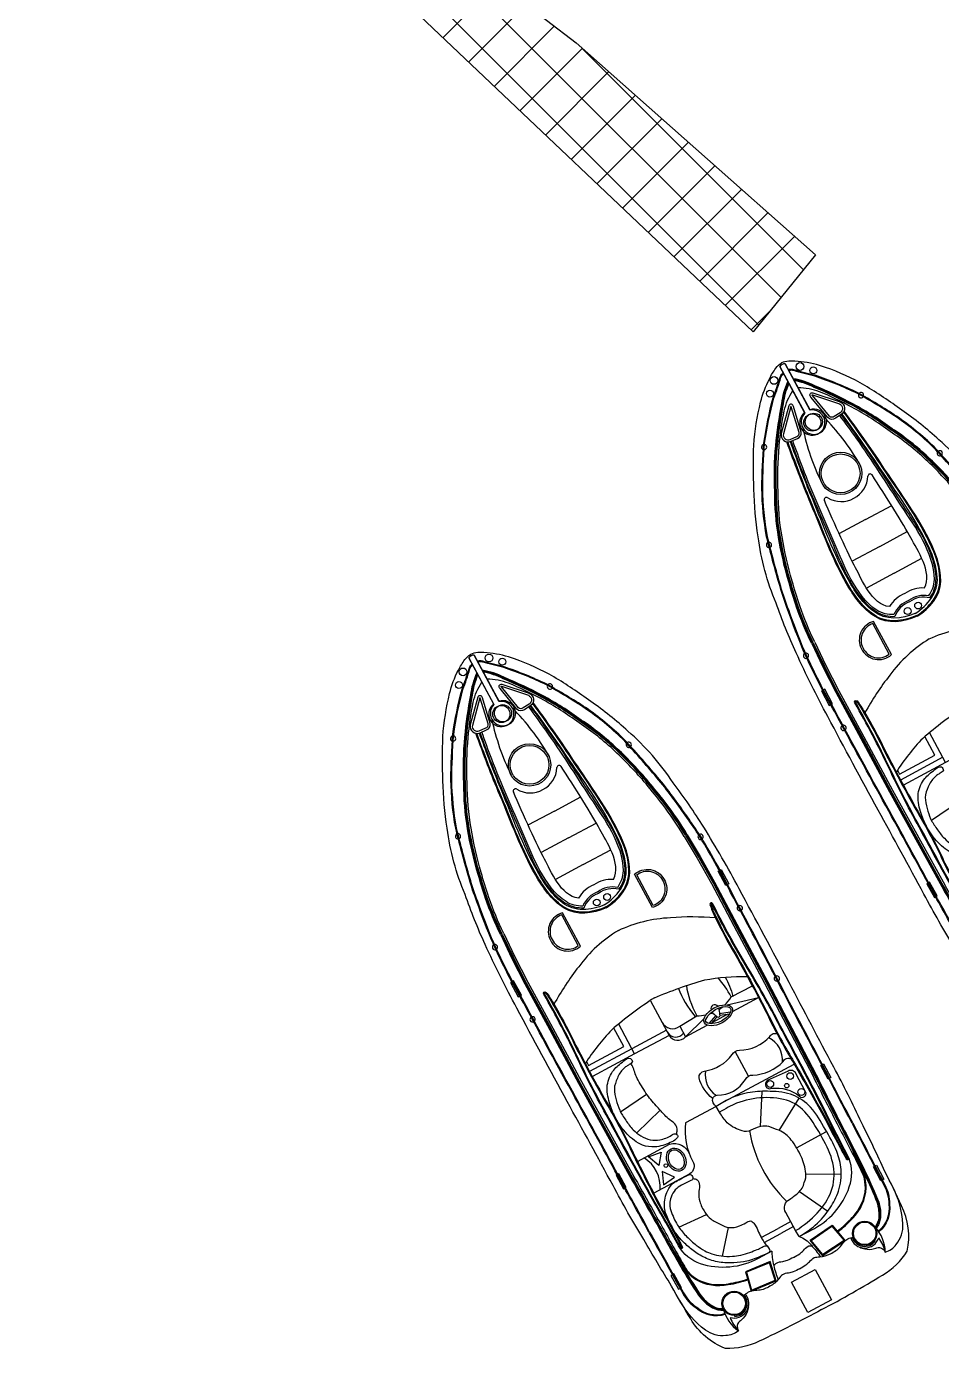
# Model space of a CAD drawing. Header units: metres. Extents: x 266585 to 279238, y 2117616 to 2127268.
# Drawn here: x 268560.8 to 268642.9, y 2117865.5 to 2117984.1 of the extents above; entities that cross this region are included whole.
import ezdxf

# ---------------------------------------------------------------- set-up
doc = ezdxf.new("R2010")
doc.units = ezdxf.units.M
doc.layers.add('PORT', color=5, linetype='Continuous')

msp = doc.modelspace()

# ---------------------------------------------------------------- linework, layer by layer
at = {"color": 30, "true_color": 0xf26722}
for p, q in [((268636.1, 2117939.9), (268638.47, 2117941.18)), ((268636.1, 2117939.9), (268633.72, 2117938.63)), ((268637.39, 2117937.5), (268639.86, 2117938.83)), ((268637.39, 2117937.5), (268634.91, 2117936.17)), ((268638.67, 2117935.1), (268641.16, 2117936.43)), ((268638.67, 2117935.1), (268636.19, 2117933.76)), ((268643.06, 2117918.58), (268639.26, 2117916.54)), ((268643.3, 2117918.12), (268639.51, 2117916.09)), ((268608.19, 2117913.76), (268610.56, 2117915.03)), ((268608.19, 2117913.76), (268605.81, 2117912.48)), ((268642.03, 2117912.93), (268644.38, 2117914.52)), ((268609.47, 2117911.35), (268611.95, 2117912.68)), ((268609.47, 2117911.35), (268607, 2117910.03)), ((268610.76, 2117908.95), (268613.25, 2117910.28)), ((268610.76, 2117908.95), (268608.28, 2117907.62)), ((268623.7, 2117896.36), (268626.51, 2117897.03)), ((268624.17, 2117895.77), (268626.51, 2117897.03)), ((268619.95, 2117893.51), (268621.62, 2117895.14)), ((268622.68, 2117895.4), (268622.05, 2117894.7)), ((268622.8, 2117895.3), (268622.24, 2117894.68)), ((268622.34, 2117894.79), (268623.72, 2117895.53)), ((268623.02, 2117895.59), (268623.98, 2117895.73)), ((268623.05, 2117895.43), (268623.9, 2117895.56)), ((268619.44, 2117894.45), (268619.95, 2117893.51)), ((268619.95, 2117893.51), (268621.9, 2117894.55)), ((268615.15, 2117892.43), (268611.35, 2117890.39)), ((268615.39, 2117891.98), (268611.6, 2117889.94)), ((268623.39, 2117887.67), (268629.71, 2117891.06)), ((268625.61, 2117889.97), (268624.42, 2117892.19)), ((268614.11, 2117886.78), (268616.47, 2117888.37)), ((268626.7, 2117885.45), (268626.83, 2117888.61)), ((268628.37, 2117885.11), (268630.15, 2117888)), ((268615.59, 2117884.88), (268617.67, 2117886.92)), ((268629.92, 2117883.54), (268632.61, 2117885.01)), ((268630.77, 2117881.21), (268633.93, 2117881.17)), ((268630.19, 2117879.63), (268632.74, 2117877.85)), ((268619.36, 2117876.41), (268621.84, 2117877.56)), ((268629.4, 2117876.92), (268628.26, 2117876.31)), ((268623.27, 2117873.83), (268623.82, 2117876.4)), ((268626.74, 2117875.5), (268628.26, 2117876.31)), ((268627.02, 2117875.06), (268628.51, 2117875.86)), ((268629.64, 2117876.47), (268628.51, 2117875.86)), ((268636.93, 2117875.24), (268636.99, 2117875.2)), ((268624.36, 2117868.5), (268624.36, 2117868.43))]:
    msp.add_line(p, q, dxfattribs=at)
for points in [[(268660.08, 2117895.17, -0.01736), (268654.47, 2117892.34, -0.12634), (268651.46, 2117891.68, -0.172899), (268648.35, 2117894.35, -0.013884), (268646.62, 2117897.29, -0.008973), (268644.12, 2117901.47, -0.01509), (268641.36, 2117906.3, 0.002245), (268637.25, 2117913.84, -0.003342), (268632.73, 2117922.23, -0.016984), (268629.89, 2117927.94, -0.024546), (268628.09, 2117932.41, -0.067942), (268626.47, 2117938.37, -0.033948), (268626.1, 2117942.62, -0.022001), (268626.09, 2117946.59, -0.042872), (268626.7, 2117950.43, -0.059514), (268627.49, 2117952.54, -0.046364), (268628.07, 2117953.49, -0.104882), (268628.56, 2117953.96, -0.104882)], [(268660.08, 2117895.17, 0.01736), (268665.55, 2117898.28, 0.12634), (268667.76, 2117900.42, 0.172899), (268667.26, 2117904.49, 0.013884), (268665.77, 2117907.55, 0.008973), (268663.67, 2117911.95, 0.01509), (268661.17, 2117916.93, -0.002245), (268657.17, 2117924.52, 0.003342), (268652.68, 2117932.93, 0.016984), (268649.5, 2117938.46, 0.024546), (268646.77, 2117942.42, 0.067942), (268642.7, 2117947.07, 0.033948), (268639.36, 2117949.73, 0.022001), (268636.06, 2117951.94, 0.042872), (268632.53, 2117953.56, 0.059514), (268630.33, 2117954.07, 0.046364), (268629.22, 2117954.11, 0.104882), (268628.56, 2117953.96, 0.104882)], [(268644.58, 2117902.1, 0.006425), (268642.04, 2117906.69, 0.002217), (268637.94, 2117914.22, -0.003368), (268633.35, 2117922.65, -0.024633), (268630.59, 2117928.04, -0.015037), (268629.15, 2117931.77, -0.025439), (268628.44, 2117933.89, -0.013843), (268627.24, 2117938.37, -0.040266), (268626.81, 2117942.7, -0.016729), (268626.99, 2117946.77, -0.029739), (268627.82, 2117950.83, 0.01525), (268628.45, 2117952.67, -0.132389), (268628.62, 2117952.98, -0.028442), (268628.72, 2117953.08, -0.028442)], [(268644.65, 2117902.14, 0.006424), (268642.1, 2117906.73, 0.002217), (268638, 2117914.26, -0.003368), (268633.42, 2117922.69, -0.024633), (268630.66, 2117928.07, -0.015038), (268629.22, 2117931.8, -0.025461), (268628.51, 2117933.91, -0.013839), (268627.32, 2117938.39, -0.040238), (268626.89, 2117942.7, -0.016715), (268627.06, 2117946.76, -0.029693), (268627.89, 2117950.81, 0.015234), (268628.52, 2117952.65, -0.134036), (268628.68, 2117952.93, -0.024879), (268628.76, 2117953.01, -0.024879)], [(268662.89, 2117911.92, -0.006425), (268660.47, 2117916.58, -0.002217), (268656.47, 2117924.16, 0.003368), (268651.98, 2117932.65, 0.024633), (268649.03, 2117937.93, 0.015037), (268646.72, 2117941.19, 0.025439), (268645.35, 2117942.95, 0.013843), (268642.27, 2117946.43, 0.040266), (268638.9, 2117949.18, 0.016729), (268635.42, 2117951.29, 0.029739), (268631.58, 2117952.85, -0.01525), (268629.69, 2117953.34, 0.132389), (268629.34, 2117953.37, 0.028442), (268629.2, 2117953.34, 0.028442)], [(268662.82, 2117911.88, -0.006424), (268660.4, 2117916.54, -0.002217), (268656.4, 2117924.12, 0.003368), (268651.92, 2117932.61, 0.024633), (268648.97, 2117937.88, 0.015038), (268646.66, 2117941.15, 0.025461), (268645.29, 2117942.9, 0.013839), (268642.22, 2117946.38, 0.040238), (268638.86, 2117949.12, 0.016715), (268635.39, 2117951.22, 0.029693), (268631.56, 2117952.77, -0.015234), (268629.67, 2117953.27, 0.134036), (268629.35, 2117953.29, 0.024879), (268629.24, 2117953.27, 0.024879)], [(268631.28, 2117928.79, -0.031596), (268629.93, 2117932.06, -0.004928), (268629.22, 2117934.31, -0.02844), (268628.31, 2117938.3, -0.042875), (268627.97, 2117942.41, -0.035347), (268628.06, 2117946.53, -0.024093), (268628.6, 2117950.31, -0.079837), (268629.15, 2117952.28)], [(268631.35, 2117928.83, -0.031592), (268630.01, 2117932.09, -0.004926), (268629.3, 2117934.33, -0.028436), (268628.39, 2117938.31, -0.042895), (268628.04, 2117942.41, -0.035363), (268628.14, 2117946.52, -0.024111), (268628.68, 2117950.3, -0.077658), (268629.2, 2117952.2, -0.077658)], [(268631.41, 2117928.86, -0.031588), (268630.08, 2117932.11, -0.004924), (268629.37, 2117934.35, -0.028433), (268628.47, 2117938.33, -0.042917), (268628.12, 2117942.41, -0.035379), (268628.21, 2117946.51, -0.02413), (268628.76, 2117950.29, -0.075408), (268629.25, 2117952.11, -0.075408)], [(268648.02, 2117937.77, 0.031596), (268646.04, 2117940.7, 0.004928), (268644.56, 2117942.53, 0.02844), (268641.74, 2117945.5, 0.042875), (268638.51, 2117948.06, 0.035347), (268635.03, 2117950.26, 0.024093), (268631.57, 2117951.9, 0.079837), (268629.63, 2117952.54)], [(268647.95, 2117937.73, 0.031592), (268645.98, 2117940.65, 0.004926), (268644.5, 2117942.48, 0.028436), (268641.69, 2117945.44, 0.042895), (268638.46, 2117948, 0.035363), (268634.99, 2117950.19, 0.024111), (268631.54, 2117951.83, 0.077658), (268629.67, 2117952.45, 0.077658)], [(268647.89, 2117937.69, 0.031588), (268645.92, 2117940.6, 0.004924), (268644.44, 2117942.43, 0.028433), (268641.63, 2117945.39, 0.042917), (268638.42, 2117947.94, 0.035379), (268634.96, 2117950.13, 0.02413), (268631.51, 2117951.76, 0.075408), (268629.72, 2117952.37, 0.075408)], [(268647.75, 2117937.61, 0.031581), (268645.8, 2117940.51, 0.00492), (268644.33, 2117942.33, 0.028426), (268641.53, 2117945.28, 0.042959), (268638.33, 2117947.81, 0.035411), (268634.88, 2117949.99, 0.028829), (268631.99, 2117951.37, 0.092336), (268630.06, 2117951.73, 0.080328)], [(268631.55, 2117928.93, -0.031581), (268630.22, 2117932.16, -0.00492), (268629.52, 2117934.39, -0.028426), (268628.62, 2117938.35, -0.042959), (268628.27, 2117942.42, -0.035411), (268628.37, 2117946.5, -0.028829), (268628.82, 2117949.67, -0.092336), (268629.59, 2117951.48, -0.080328)], [(268633.93, 2117949.33), (268633.41, 2117949, -0.382221), (268632.73, 2117949.05), (268631.22, 2117950.89, -0.786544), (268631.39, 2117951.29), (268633.84, 2117950.47, -0.616464), (268633.93, 2117949.33, -3.844907)], [(268629.44, 2117946.93), (268630.01, 2117947.18, 0.382221), (268630.34, 2117947.76), (268629.64, 2117950.05, 0.786544), (268629.22, 2117950.12), (268628.55, 2117947.63, 0.616464), (268629.44, 2117946.93, 3.844907)], [(268638.44, 2117927.79), (268636.84, 2117930.77, 0.483063), (268635.75, 2117928.31, 0.50024), (268638.44, 2117927.79, 0.418424)], [(268641.84, 2117929.2, -0.096403), (268646.51, 2117930.35, -0.040538), (268650.56, 2117930.34, -1.92312)], [(268641.84, 2117929.2, 0.096403), (268638.29, 2117925.94, 0.040538), (268636.06, 2117922.57, 1.92312)], [(268632.17, 2117869.03, -0.01736), (268626.56, 2117866.19, -0.12634), (268623.55, 2117865.54, -0.172899), (268620.43, 2117868.2, -0.013884), (268618.71, 2117871.14, -0.008973), (268616.21, 2117875.32, -0.01509), (268613.45, 2117880.16, 0.002245), (268609.34, 2117887.69, -0.003342), (268604.82, 2117896.08, -0.016984), (268601.97, 2117901.79, -0.024546), (268600.18, 2117906.26, -0.067942), (268598.56, 2117912.22, -0.033948), (268598.19, 2117916.48, -0.022001), (268598.18, 2117920.44, -0.042872), (268598.79, 2117924.29, -0.059514), (268599.57, 2117926.4, -0.046364), (268600.15, 2117927.35, -0.104882), (268600.65, 2117927.81, -0.104882)], [(268632.17, 2117869.03, 0.01736), (268637.64, 2117872.13, 0.12634), (268639.85, 2117874.28, 0.172899), (268639.35, 2117878.34, 0.013884), (268637.86, 2117881.41, 0.008973), (268635.76, 2117885.8, 0.01509), (268633.26, 2117890.78, -0.002245), (268629.26, 2117898.37, 0.003342), (268624.77, 2117906.78, 0.016984), (268621.59, 2117912.31, 0.024546), (268618.86, 2117916.28, 0.067942), (268614.79, 2117920.92, 0.033948), (268611.45, 2117923.59, 0.022001), (268608.15, 2117925.79, 0.042872), (268604.62, 2117927.41, 0.059514), (268602.42, 2117927.92, 0.046364), (268601.31, 2117927.97, 0.104882), (268600.65, 2117927.81, 0.104882)], [(268631.28, 2117928.79), (268632.25, 2117926.75), (268633.44, 2117924.41), (268635.49, 2117920.66), (268638.26, 2117915.49), (268642.8, 2117907.25, -0.002601), (268645.31, 2117902.8, 0.004411), (268647.44, 2117899.01, 0.013009), (268649.03, 2117896.48, 0.113396), (268650.29, 2117895.34, 0.146005), (268651.29, 2117895.12, 1.595219)], [(268631.35, 2117928.83), (268632.32, 2117926.78), (268633.51, 2117924.44), (268635.55, 2117920.69), (268638.33, 2117915.52), (268642.87, 2117907.28, -0.002601), (268645.38, 2117902.84, 0.004411), (268647.51, 2117899.05, 0.013003), (268649.1, 2117896.52, 0.113337), (268650.32, 2117895.41, 0.144821), (268651.27, 2117895.19, 0.138987)], [(268631.42, 2117928.86), (268632.39, 2117926.81), (268633.58, 2117924.48), (268635.62, 2117920.73), (268638.39, 2117915.56), (268642.93, 2117907.32, -0.002601), (268645.45, 2117902.87, 0.00441), (268647.58, 2117899.09, 0.012997), (268649.16, 2117896.57, 0.113276), (268650.36, 2117895.48, 0.142458), (268651.25, 2117895.27, 0.142458)], [(268631.55, 2117928.92), (268632.53, 2117926.88), (268633.71, 2117924.55), (268635.76, 2117920.8), (268638.53, 2117915.63), (268643.07, 2117907.4, -0.002601), (268645.58, 2117902.95, 0.00441), (268647.71, 2117899.17, 0.002867), (268648.05, 2117898.61, 0.002867)], [(268616.67, 2117875.95, 0.006425), (268614.13, 2117880.55, 0.002217), (268610.03, 2117888.07, -0.003368), (268605.44, 2117896.51, -0.024633), (268602.68, 2117901.89, -0.015037), (268601.23, 2117905.62, -0.025439), (268600.53, 2117907.74, -0.013843), (268599.33, 2117912.23, -0.040266), (268598.9, 2117916.56, -0.016729), (268599.07, 2117920.62, -0.029739), (268599.9, 2117924.68, 0.01525), (268600.54, 2117926.53, -0.132389), (268600.71, 2117926.84, -0.028442), (268600.81, 2117926.94, -0.028442)], [(268616.74, 2117875.99, 0.006424), (268614.19, 2117880.59, 0.002217), (268610.09, 2117888.11, -0.003368), (268605.51, 2117896.54, -0.024633), (268602.75, 2117901.92, -0.015038), (268601.31, 2117905.65, -0.025461), (268600.6, 2117907.76, -0.013839), (268599.41, 2117912.24, -0.040238), (268598.98, 2117916.56, -0.016715), (268599.15, 2117920.61, -0.029693), (268599.98, 2117924.66, 0.015234), (268600.61, 2117926.51, -0.134036), (268600.77, 2117926.78, -0.024879), (268600.85, 2117926.87, -0.024879)], [(268634.98, 2117885.77, -0.006425), (268632.56, 2117890.43, -0.002217), (268628.56, 2117898.01, 0.003368), (268624.07, 2117906.5, 0.024633), (268621.12, 2117911.78, 0.015037), (268618.81, 2117915.05, 0.025439), (268617.44, 2117916.8, 0.013843), (268614.36, 2117920.28, 0.040266), (268610.99, 2117923.04, 0.016729), (268607.51, 2117925.14, 0.029739), (268603.67, 2117926.7, -0.01525), (268601.78, 2117927.19, 0.132389), (268601.43, 2117927.22, 0.028442), (268601.29, 2117927.19, 0.028442)], [(268634.91, 2117885.74, -0.006424), (268632.49, 2117890.4, -0.002217), (268628.49, 2117897.97, 0.003368), (268624, 2117906.46, 0.024633), (268621.06, 2117911.74, 0.015038), (268618.75, 2117915, 0.025461), (268617.38, 2117916.75, 0.013839), (268614.3, 2117920.23, 0.040238), (268610.95, 2117922.97, 0.016715), (268607.48, 2117925.08, 0.029693), (268603.65, 2117926.63, -0.015234), (268601.76, 2117927.12, 0.134036), (268601.44, 2117927.14, 0.024879), (268601.32, 2117927.12, 0.024879)], [(268603.37, 2117902.65, -0.031596), (268602.02, 2117905.92, -0.004928), (268601.31, 2117908.16, -0.02844), (268600.4, 2117912.16, -0.042875), (268600.06, 2117916.26, -0.035347), (268600.15, 2117920.38, -0.024093), (268600.69, 2117924.16, -0.079837), (268601.24, 2117926.14)], [(268603.43, 2117902.68, -0.031592), (268602.1, 2117905.94, -0.004926), (268601.39, 2117908.18, -0.028436), (268600.48, 2117912.17, -0.042895), (268600.13, 2117916.27, -0.035363), (268600.23, 2117920.37, -0.024111), (268600.77, 2117924.15, -0.077658), (268601.29, 2117926.05, -0.077658)], [(268603.5, 2117902.71, -0.031588), (268602.17, 2117905.96, -0.004924), (268601.46, 2117908.2, -0.028433), (268600.55, 2117912.18, -0.042917), (268600.21, 2117916.27, -0.035379), (268600.3, 2117920.36, -0.02413), (268600.85, 2117924.14, -0.075408), (268601.33, 2117925.97, -0.075408)], [(268620.11, 2117911.62, 0.031596), (268618.13, 2117914.55, 0.004928), (268616.65, 2117916.38, 0.02844), (268613.83, 2117919.35, 0.042875), (268610.6, 2117921.92, 0.035347), (268607.12, 2117924.12, 0.024093), (268603.66, 2117925.76, 0.079837), (268601.72, 2117926.39)], [(268620.04, 2117911.58, 0.031592), (268618.07, 2117914.5, 0.004926), (268616.59, 2117916.33, 0.028436), (268613.77, 2117919.3, 0.042895), (268610.55, 2117921.85, 0.035363), (268607.08, 2117924.05, 0.024111), (268603.63, 2117925.69, 0.077658), (268601.76, 2117926.31, 0.077658)], [(268619.98, 2117911.55, 0.031588), (268618.01, 2117914.46, 0.004924), (268616.53, 2117916.29, 0.028433), (268613.72, 2117919.24, 0.042917), (268610.51, 2117921.79, 0.035379), (268607.04, 2117923.98, 0.02413), (268603.6, 2117925.62, 0.075408), (268601.81, 2117926.22, 0.075408)], [(268619.84, 2117911.47, 0.031581), (268617.89, 2117914.36, 0.00492), (268616.42, 2117916.19, 0.028426), (268613.62, 2117919.13, 0.042959), (268610.42, 2117921.66, 0.035411), (268606.97, 2117923.85, 0.028829), (268604.08, 2117925.22, 0.092336), (268602.15, 2117925.58, 0.080328)], [(268603.64, 2117902.78, -0.031581), (268602.31, 2117906.01, -0.00492), (268601.61, 2117908.25, -0.028426), (268600.71, 2117912.21, -0.042959), (268600.36, 2117916.27, -0.035411), (268600.45, 2117920.35, -0.028829), (268600.91, 2117923.52, -0.092336), (268601.68, 2117925.33, -0.080328)], [(268606.02, 2117923.19), (268605.5, 2117922.85, -0.382221), (268604.82, 2117922.9), (268603.31, 2117924.75, -0.786544), (268603.48, 2117925.14), (268605.93, 2117924.32, -0.616464), (268606.02, 2117923.19, -3.844907)], [(268601.53, 2117920.78), (268602.1, 2117921.03, 0.382221), (268602.43, 2117921.62), (268601.73, 2117923.9, 0.786544), (268601.31, 2117923.98), (268600.64, 2117921.48, 0.616464), (268601.53, 2117920.78, 3.844907)], [(268655.6, 2117900.41), (268654.38, 2117899.75, -0.202722), (268649.2, 2117899.29, -0.178768), (268647.25, 2117900.88, 0.010028), (268644.9, 2117905.04, -0.005356), (268641.12, 2117911.95, -0.016605), (268638.2, 2117917.62, 0.018921), (268635.15, 2117923.48, -0.925873), (268635.35, 2117923.63, -0.041202), (268636.01, 2117922.65, -0.024461), (268637.81, 2117919.31, 0.012888), (268641.29, 2117912.9, -0.019359), (268643.24, 2117909.09, 0.002375), (268645.49, 2117904.69, -0.006386), (268647, 2117901.93, -0.013656), (268647.58, 2117900.81, -0.862706), (268647.38, 2117900.67, 0.648089)], [(268647.44, 2117900.72, -0.016488), (268647.32, 2117900.92, 0.010023), (268644.97, 2117905.08, -0.005356), (268641.19, 2117911.99, -0.016607), (268638.27, 2117917.65, 0.018921), (268635.21, 2117923.52, 0.01143), (268635.21, 2117923.52, -0.913283), (268635.3, 2117923.59, -0.041174), (268635.94, 2117922.61, -0.024478), (268637.74, 2117919.28, 0.012889), (268641.23, 2117912.86, -0.019362), (268643.17, 2117909.06, 0.002377), (268645.42, 2117904.65, -0.006391), (268646.93, 2117901.89, -0.013664), (268647.51, 2117900.78, 0.000701), (268647.51, 2117900.78, -0.819976), (268647.44, 2117900.72, -0.819976)], [(268645.08, 2117923.15, 0.033687), (268641.25, 2117920.28, 0.051879), (268638.88, 2117917.26, 1.92312)], [(268619.84, 2117911.47), (268621.01, 2117909.52), (268622.29, 2117907.25), (268624.28, 2117903.47), (268627.06, 2117898.3), (268631.4, 2117889.96, 0.002601), (268633.72, 2117885.41, -0.00441), (268635.69, 2117881.54, -0.002867), (268635.97, 2117880.95, -0.002867)], [(268619.98, 2117911.54), (268621.14, 2117909.6), (268622.43, 2117907.32), (268624.42, 2117903.54), (268627.19, 2117898.37), (268631.54, 2117890.03, 0.002601), (268633.86, 2117885.48, -0.00441), (268635.83, 2117881.61, -0.012997), (268637.05, 2117878.89, -0.113276), (268637.3, 2117877.29, -0.142458), (268636.98, 2117876.43, -0.142458)], [(268620.04, 2117911.58), (268621.21, 2117909.64), (268622.49, 2117907.36), (268624.49, 2117903.58), (268627.26, 2117898.41), (268631.61, 2117890.07, 0.002601), (268633.92, 2117885.51, -0.004411), (268635.89, 2117881.64, -0.013003), (268637.13, 2117878.92, -0.113337), (268637.37, 2117877.28, -0.144821), (268637.03, 2117876.38, -0.138987)], [(268620.11, 2117911.62), (268621.27, 2117909.68), (268622.56, 2117907.39), (268624.55, 2117903.62), (268627.33, 2117898.45), (268631.68, 2117890.1, 0.002601), (268633.99, 2117885.55, -0.004411), (268635.96, 2117881.68, -0.013009), (268637.2, 2117878.95, -0.113396), (268637.45, 2117877.28, -0.146005), (268637.08, 2117876.31, -1.595219)], [(268616.98, 2117905.1), (268615.38, 2117908.08, -0.483063), (268618.04, 2117907.63, -0.50024), (268616.98, 2117905.1, -0.418424)], [(268630.17, 2117875.59), (268631.52, 2117876.31, 0.202722), (268634.76, 2117880.36, 0.178768), (268634.51, 2117882.87, -0.010028), (268632.35, 2117887.13, 0.005356), (268628.68, 2117894.1, 0.016605), (268625.58, 2117899.67, -0.018921), (268622.39, 2117905.46, 0.925873), (268622.15, 2117905.37, 0.041202), (268622.6, 2117904.28, 0.024461), (268624.39, 2117900.94, -0.012888), (268627.8, 2117894.48, 0.019359), (268629.89, 2117890.76, -0.002375), (268632.32, 2117886.45, 0.006386), (268633.78, 2117883.66, 0.013656), (268634.39, 2117882.56, 0.862706), (268634.62, 2117882.65, -0.648089)], [(268634.54, 2117882.62, 0.016488), (268634.45, 2117882.84, -0.010023), (268632.28, 2117887.09, 0.005356), (268628.62, 2117894.07, 0.016607), (268625.52, 2117899.63, -0.018921), (268622.32, 2117905.42, -0.01143), (268622.32, 2117905.43, 0.913283), (268622.22, 2117905.39, 0.041174), (268622.67, 2117904.32, 0.024478), (268624.46, 2117900.98, -0.012889), (268627.87, 2117894.52, 0.019362), (268629.96, 2117890.8, -0.002377), (268632.39, 2117886.48, 0.006391), (268633.85, 2117883.7, 0.013664), (268634.46, 2117882.6, -0.000701), (268634.46, 2117882.6, 0.819976), (268634.54, 2117882.62, 0.819976)], [(268610.53, 2117901.64), (268608.93, 2117904.62, 0.483063), (268607.84, 2117902.16, 0.50024), (268610.53, 2117901.64, 0.418424)], [(268613.93, 2117903.05, -0.096403), (268618.6, 2117904.21, -0.040538), (268622.64, 2117904.2, -1.92312)], [(268613.93, 2117903.05, 0.096403), (268610.37, 2117899.79, 0.040538), (268608.15, 2117896.42, 1.92312)], [(268603.37, 2117902.65), (268604.34, 2117900.6), (268605.53, 2117898.26), (268607.57, 2117894.51), (268610.35, 2117889.34), (268614.89, 2117881.1, -0.002601), (268617.4, 2117876.65, 0.004411), (268619.53, 2117872.87, 0.013009), (268621.12, 2117870.33, 0.113396), (268622.37, 2117869.2, 0.146005), (268623.38, 2117868.97, 1.595219)], [(268603.43, 2117902.68), (268604.41, 2117900.63), (268605.6, 2117898.3), (268607.64, 2117894.55), (268610.41, 2117889.38), (268614.95, 2117881.14, -0.002601), (268617.47, 2117876.69, 0.004411), (268619.6, 2117872.91, 0.013003), (268621.18, 2117870.38, 0.113337), (268622.41, 2117869.26, 0.144821), (268623.36, 2117869.05, 0.138987)], [(268603.5, 2117902.71), (268604.48, 2117900.67), (268605.67, 2117898.33), (268607.71, 2117894.58), (268610.48, 2117889.41), (268615.02, 2117881.18, -0.002601), (268617.53, 2117876.73, 0.00441), (268619.67, 2117872.94, 0.012997), (268621.25, 2117870.42, 0.113276), (268622.45, 2117869.33, 0.142458), (268623.34, 2117869.12, 0.142458)], [(268603.64, 2117902.78), (268604.62, 2117900.73), (268605.8, 2117898.41), (268607.84, 2117894.66), (268610.62, 2117889.49), (268615.16, 2117881.25, -0.002601), (268617.67, 2117876.8, 0.00441), (268619.8, 2117873.02, 0.002867), (268620.14, 2117872.46, 0.002867)], [(268617.17, 2117897, -0.033687), (268621.68, 2117898.6, -0.051879), (268625.51, 2117898.91, -1.92312)], [(268627.69, 2117874.26), (268626.47, 2117873.6, -0.202722), (268621.29, 2117873.14, -0.178768), (268619.34, 2117874.74, 0.010028), (268616.99, 2117878.9, -0.005356), (268613.21, 2117885.81, -0.016605), (268610.29, 2117891.47, 0.018921), (268607.24, 2117897.33, -0.925873), (268607.44, 2117897.49, -0.041202), (268608.1, 2117896.51, -0.024461), (268609.89, 2117893.17, 0.012888), (268613.38, 2117886.75, -0.019359), (268615.33, 2117882.95, 0.002375), (268617.58, 2117878.54, -0.006386), (268619.09, 2117875.78, -0.013656), (268619.67, 2117874.66, -0.862706), (268619.47, 2117874.53, 0.648089)], [(268619.53, 2117874.58, -0.016488), (268619.41, 2117874.77, 0.010023), (268617.06, 2117878.93, -0.005356), (268613.28, 2117885.84, -0.016607), (268610.36, 2117891.5, 0.018921), (268607.3, 2117897.37, 0.01143), (268607.3, 2117897.37, -0.913283), (268607.38, 2117897.44, -0.041174), (268608.03, 2117896.47, -0.024478), (268609.83, 2117893.13, 0.012889), (268613.32, 2117886.71, -0.019362), (268615.26, 2117882.91, 0.002377), (268617.51, 2117878.51, -0.006391), (268619.02, 2117875.75, -0.013664), (268619.6, 2117874.63, 0.000701), (268619.6, 2117874.63, -0.819976), (268619.53, 2117874.58, -0.819976)], [(268617.17, 2117897, 0.033687), (268613.34, 2117894.13, 0.051879), (268610.97, 2117891.11, 1.92312)], [(268616.82, 2117896.74), (268617.86, 2117894.79, 0.462925), (268619.44, 2117894.45), (268620.97, 2117895.39)], [(268617.86, 2117894.79), (268618.32, 2117893.94, 0.545737), (268619.78, 2117893.82, 0.282905)], [(268618.32, 2117893.94), (268618.48, 2117893.63, 0.516839), (268619.95, 2117893.51, 0.282905)], [(268622.4, 2117887.97, -0.164009), (268621.17, 2117889.82, -0.407559), (268621.66, 2117890.43, 0.20466), (268624.14, 2117891.91, -0.28657), (268624.81, 2117892.29, 0.198759), (268627.53, 2117893.52, -0.45148), (268628.24, 2117893.74, -1.463971)], [(268622.7, 2117887.26, -0.291269), (268622.4, 2117887.98, -0.299867), (268622.81, 2117888.27, 0.273478), (268625.33, 2117889.68, -0.28657), (268626, 2117890.07, 0.198759), (268628.72, 2117891.3, -0.45148), (268629.43, 2117891.52, -1.463971)], [(268622.7, 2117887.26), (268619.96, 2117885.79, 0.158322), (268620.61, 2117882.33, -0.417676), (268620.34, 2117881.2), (268617.11, 2117879.46)], [(268630.17, 2117875.59), (268629.84, 2117876.11), (268628.96, 2117877.73, -0.448043), (268629.3, 2117878.92, 0.025561), (268630.06, 2117879.5, 0.15676), (268630.62, 2117880.44, 0.144288), (268630.76, 2117881.25, 0.079427), (268630.34, 2117882.75, 0.054179), (268629.45, 2117884.24, 0.127294), (268628.34, 2117885.12, -0.025195), (268627.44, 2117885.45, 0.112656), (268626.7, 2117885.45, 0.061652), (268625.82, 2117885.13, -0.222278), (268625.05, 2117885.07, -0.049109), (268624.37, 2117885.34, -0.09997), (268623.71, 2117885.79, -0.045992), (268623.02, 2117886.73), (268622.7, 2117887.26)], [(268634.91, 2117885.74, 0.002941), (268636.67, 2117882.35, -0.002014), (268637.77, 2117880.18, -0.130992), (268638.2, 2117878.48, -0.261832), (268637.26, 2117876.06, -0.261832)], [(268634.98, 2117885.77, 0.002942), (268636.73, 2117882.38, -0.002013), (268637.84, 2117880.22, -0.130442), (268638.27, 2117878.49, -0.261246), (268637.31, 2117876, -0.209197)], [(268615.65, 2117882.32), (268618.53, 2117883.87, -0.406088), (268620.31, 2117882.98)], [(268633.57, 2117876.06, 0.043334), (268634.91, 2117877.29, 0.18333), (268636.11, 2117879.94, 0.123985), (268635.54, 2117882.02, -0.015377), (268634.92, 2117883.41)], [(268633.62, 2117876, 0.043195), (268634.96, 2117877.23, 0.183415), (268636.18, 2117879.94, 0.094511), (268635.84, 2117881.59)], [(268637.89, 2117874.19, 0.164393), (268638.87, 2117874.88, 0.188684), (268639.47, 2117876.69, 0.10758), (268638.54, 2117880.07)], [(268616.67, 2117875.95, -0.002942), (268618.52, 2117872.62, 0.002013), (268619.71, 2117870.5, 0.130442), (268620.91, 2117869.18, 0.261246), (268623.52, 2117868.61, 0.209197)], [(268616.73, 2117875.99, -0.002941), (268618.59, 2117872.65, 0.002014), (268619.78, 2117870.54, 0.130992), (268620.96, 2117869.24, 0.261832), (268623.49, 2117868.68, 0.261832)], [(268625.53, 2117871.75, -0.043334), (268623.78, 2117871.32, -0.18333), (268620.9, 2117871.79, -0.123985), (268619.48, 2117873.41, 0.015377), (268618.67, 2117874.69)], [(268625.55, 2117871.68, -0.043195), (268623.79, 2117871.24, -0.183415), (268620.86, 2117871.72, -0.094511), (268619.68, 2117872.92)], [(268624.71, 2117867.12, -0.164393), (268623.58, 2117866.69, -0.188684), (268621.75, 2117867.19, -0.10758), (268619.45, 2117869.83)]]:
    msp.add_lwpolyline(points, format="xyb", dxfattribs=at)
for points in [[(268628.9, 2117953.89), (268631.14, 2117949.72)], [(268631.12, 2117949.75), (268628.9, 2117953.89)], [(268630.65, 2117949.5), (268628.43, 2117953.63)], [(268628.43, 2117953.63), (268630.66, 2117949.47)], [(268602.74, 2117923.35), (268600.52, 2117927.49)], [(268600.52, 2117927.49), (268602.75, 2117923.32)], [(268600.99, 2117927.74), (268603.23, 2117923.57)], [(268603.21, 2117923.61), (268600.99, 2117927.74)], [(268632.28, 2117924.59), (268632.16, 2117924.53), (268632.85, 2117923.24), (268632.98, 2117923.3)], [(268633.05, 2117923.34), (268633.14, 2117923.39), (268632.45, 2117924.68), (268632.35, 2117924.62)], [(268646.39, 2117919.78), (268643.3, 2117918.12), (268641.87, 2117920.79)], [(268638.98, 2117917.43), (268639.17, 2117917.08), (268642.33, 2117918.77), (268641.44, 2117920.44)], [(268623.67, 2117907.13), (268623.58, 2117907.08), (268622.89, 2117908.37), (268622.99, 2117908.43)], [(268623.05, 2117908.46), (268623.17, 2117908.52), (268623.86, 2117907.24), (268623.74, 2117907.17)], [(268641.72, 2117907.29), (268641.63, 2117907.24), (268642.29, 2117906.01), (268642.39, 2117906.06)], [(268642.46, 2117906.1), (268642.53, 2117906.14), (268641.87, 2117907.37), (268641.78, 2117907.32)], [(268604.37, 2117898.44), (268604.25, 2117898.38), (268604.94, 2117897.09), (268605.07, 2117897.16)], [(268605.14, 2117897.19), (268605.23, 2117897.24), (268604.53, 2117898.53), (268604.44, 2117898.48)], [(268624.06, 2117897.08), (268625.96, 2117898.07)], [(268618.48, 2117893.63), (268615.39, 2117891.98), (268613.96, 2117894.65)], [(268611.07, 2117891.28), (268611.26, 2117890.93), (268614.42, 2117892.62), (268613.53, 2117894.29)], [(268618.24, 2117894.09), (268615.15, 2117892.43)], [(268632.24, 2117891.03), (268632.33, 2117891.07), (268632.99, 2117889.84), (268632.89, 2117889.79)], [(268632.82, 2117889.75), (268632.75, 2117889.71), (268632.09, 2117890.94), (268632.17, 2117890.99)], [(268637.55, 2117880.62), (268637.5, 2117880.59), (268636.83, 2117881.84), (268636.91, 2117881.88)], [(268636.97, 2117881.92), (268637.09, 2117881.98), (268637.76, 2117880.73), (268637.61, 2117880.65)], [(268613.81, 2117881.14), (268613.72, 2117881.09), (268614.38, 2117879.86), (268614.48, 2117879.92)], [(268614.55, 2117879.95), (268614.62, 2117879.99), (268613.96, 2117881.22), (268613.87, 2117881.18)], [(268618.78, 2117872.16), (268618.65, 2117872.09), (268619.32, 2117870.85), (268619.47, 2117870.93)], [(268619.54, 2117870.96), (268619.59, 2117870.99), (268618.92, 2117872.23), (268618.84, 2117872.2)]]:
    msp.add_lwpolyline(points, dxfattribs=at)
for points in [[(268633.83, 2117949.49), (268633.3, 2117949.16, -0.383069), (268632.88, 2117949.17), (268631.35, 2117951.04, -0.853636), (268631.35, 2117951.1), (268633.77, 2117950.29, -0.613527)], [(268629.36, 2117947.1), (268629.94, 2117947.36, 0.383069), (268630.16, 2117947.72), (268629.45, 2117950.02, 0.853636), (268629.4, 2117950.05), (268628.74, 2117947.59, 0.613527)], [(268638.24, 2117927.83), (268636.77, 2117930.58, 0.460147), (268635.89, 2117928.38, 0.47706)], [(268605.92, 2117923.35), (268605.38, 2117923.01, -0.383069), (268604.97, 2117923.03), (268603.44, 2117924.9, -0.853636), (268603.44, 2117924.95), (268605.86, 2117924.14, -0.613527)], [(268601.45, 2117920.95), (268602.03, 2117921.21, 0.383069), (268602.25, 2117921.57), (268601.54, 2117923.88, 0.853636), (268601.49, 2117923.91), (268600.83, 2117921.44, 0.613527)], [(268617.06, 2117905.29), (268615.58, 2117908.04, -0.460147), (268617.9, 2117907.55, -0.47706)], [(268610.33, 2117901.68), (268608.85, 2117904.44, 0.460147), (268607.98, 2117902.23, 0.47706)], [(268627.3, 2117889.57, 0.917705), (268627.68, 2117888.88, -0.209704), (268630.19, 2117888.17, 0.850912), (268630.74, 2117888.57), (268629.87, 2117890.2, 0.435659), (268629.16, 2117890.43)]]:
    msp.add_lwpolyline(points, format="xyb", close=True, dxfattribs=at)
for points in [[(268617.57, 2117881.95), (268616.63, 2117882.72), (268617.76, 2117883.16)], [(268617.85, 2117881.43), (268617.97, 2117880.22), (268618.96, 2117880.92)], [(268632.27, 2117873.85), (268631.14, 2117875.25), (268633.11, 2117876.6), (268634.3, 2117875.21)], [(268632.28, 2117873.96), (268631.25, 2117875.24), (268633.1, 2117876.5), (268634.19, 2117875.23)], [(268628.1, 2117871.62), (268627.55, 2117873.33), (268625.34, 2117872.43), (268625.84, 2117870.68)], [(268628, 2117871.66), (268627.5, 2117873.23), (268625.43, 2117872.39), (268625.89, 2117870.78)], [(268630.94, 2117868.76), (268629.47, 2117871.5), (268631.6, 2117872.64), (268633.07, 2117869.91)]]:
    msp.add_lwpolyline(points, close=True, dxfattribs=at)
for centre, radius in [((268630.23, 2117953.64), 0.349), ((268627.9, 2117952.39), 0.349), ((268631.42, 2117953.29), 0.313), ((268627.53, 2117951.21), 0.313), ((268631.34, 2117948.61), 0.771), ((268631.48, 2117948.68), 0.771), ((268633.88, 2117944.05), 1.9), ((268633.88, 2117944.05), 1.9), ((268633.88, 2117944.05), 1.74), ((268633.88, 2117944.05), 1.74), ((268639.9, 2117931.7), 0.305), ((268640.83, 2117932.19), 0.305), ((268602.32, 2117927.49), 0.349), ((268599.99, 2117926.24), 0.349), ((268603.51, 2117927.15), 0.313), ((268599.62, 2117925.06), 0.313), ((268603.43, 2117922.46), 0.771), ((268603.57, 2117922.53), 0.771), ((268605.96, 2117917.9), 1.9), ((268605.96, 2117917.9), 1.9), ((268605.96, 2117917.9), 1.74), ((268605.96, 2117917.9), 1.74), ((268611.99, 2117905.55), 0.305), ((268612.92, 2117906.05), 0.305), ((268629.35, 2117889.98), 0.304), ((268627.56, 2117889.27), 0.304), ((268629.04, 2117889.12), 0.197), ((268630.35, 2117888.55), 0.304), ((268618.2, 2117881.95), 0.163), ((268636.04, 2117875.87), 1.09), ((268636.04, 2117875.87), 1.01), ((268624.32, 2117869.59), 1.09), ((268624.32, 2117869.59), 1.01)]:
    msp.add_circle(centre, radius, dxfattribs=at)
for centre, radius, start, end in [((268628.84, 2117953.43), 0.456, 82.1075, 154.2928), ((268628.84, 2117953.43), 0.456, 82.1075, 154.2928), ((268635.71, 2117951.07), 0.237, 156.6075, 324.1899), ((268635.71, 2117951.07), 0.237, 342.8277, 137.9697), ((268631.34, 2117948.61), 1.13, 128.0841, 100.5337), ((268631.48, 2117948.68), 1.13, 135.8666, 108.3162), ((268618.07, 2117934.93), 20.14, 29.8019, 44.8728), ((268650.22, 2117952.17), 20.14, 191.5275, 206.5983), ((268627.01, 2117946.41), 0.237, 98.4306, 253.5726), ((268627.01, 2117946.41), 0.237, 272.2104, 79.7928), ((268642.78, 2117945.85), 0.237, 145.2193, 299.8536), ((268642.78, 2117945.85), 0.237, 318.4886, 126.5843), ((268634.05, 2117943.87), 2.28, 296.4598, 358.2609), ((268636.53, 2117943.8), 0.202, 32.5378, 179.0055), ((268632.61, 2117941.7), 0.202, 57.3947, 203.8625), ((268633.93, 2117943.8), 2.28, 238.1394, 299.9405), ((268627.45, 2117937.63), 0.237, 109.816, 277.9117), ((268627.45, 2117937.63), 0.237, 296.5467, 91.1809), ((268641.26, 2117930.88), 2.89, 87.3243, 123.9266), ((268640.75, 2117930.61), 2.89, 112.4737, 149.076), ((268640.78, 2117930.49), 2.3, 109.4886, 157.2383), ((268641.35, 2117930.8), 2.3, 79.1619, 126.9117), ((268641.35, 2117930.8), 2.15, 75.7046, 126.9117), ((268640.78, 2117930.49), 2.15, 109.4886, 160.6957), ((268630.77, 2117927.69), 0.237, 119.5197, 289.9263), ((268630.77, 2117927.69), 0.237, 308.5852, 100.8608), ((268600.93, 2117927.29), 0.456, 82.1075, 154.2928), ((268600.93, 2117927.29), 0.456, 82.1075, 154.2928), ((268607.79, 2117924.93), 0.237, 156.6075, 324.1899), ((268607.79, 2117924.93), 0.237, 342.8277, 137.9697), ((268603.43, 2117922.46), 1.13, 128.0841, 100.5337), ((268603.57, 2117922.53), 1.13, 135.8666, 108.3162), ((268622.31, 2117926.02), 20.14, 191.5275, 206.5983), ((268590.16, 2117908.78), 20.14, 29.8019, 44.8728), ((268634.14, 2117921.22), 0.237, 123.2302, 293.3294), ((268634.14, 2117921.22), 0.237, 311.9895, 104.5701), ((268599.1, 2117920.26), 0.237, 98.4306, 253.5726), ((268599.1, 2117920.26), 0.237, 272.2104, 79.7928), ((268614.87, 2117919.7), 0.237, 145.2193, 299.8536), ((268614.87, 2117919.7), 0.237, 318.4886, 126.5843), ((268606.14, 2117917.72), 2.28, 296.4598, 358.2609), ((268608.62, 2117917.65), 0.202, 32.5378, 179.0055), ((268604.7, 2117915.55), 0.202, 57.3947, 203.8625), ((268606.02, 2117917.66), 2.28, 238.1394, 299.9405), ((268599.54, 2117911.48), 0.237, 109.816, 277.9117), ((268599.54, 2117911.48), 0.237, 296.5467, 91.1809), ((268621.31, 2117911.44), 0.237, 135.5395, 287.8151), ((268621.31, 2117911.44), 0.237, 306.474, 116.8806), ((268613.35, 2117904.74), 2.89, 87.3243, 123.9266), ((268612.84, 2117904.47), 2.89, 112.4737, 149.076), ((268612.86, 2117904.34), 2.3, 109.4886, 157.2383), ((268613.44, 2117904.65), 2.3, 79.1619, 126.9117), ((268613.44, 2117904.65), 2.15, 75.7046, 126.9117), ((268612.86, 2117904.34), 2.15, 109.4886, 160.6957), ((268624.83, 2117905.04), 0.237, 303.0709, 113.17), ((268624.83, 2117905.04), 0.237, 131.8302, 284.4107), ((268602.86, 2117901.54), 0.237, 119.5197, 289.9263), ((268602.86, 2117901.54), 0.237, 308.5852, 100.8608), ((268628.16, 2117898.73), 0.237, 129.4221, 285.6713), ((268628.16, 2117898.73), 0.237, 304.2955, 110.7979), ((268621.04, 2117898.94), 3.55, 313.6343, 328.3901), ((268622.58, 2117896.02), 0.347, 39.0024, 197.348), ((268623.37, 2117896.43), 1.24, 204.3156, 204.5849), ((268621.8, 2117895.58), 1.24, 31.8154, 32.0847), ((268621.8, 2117895.58), 1.24, 356.6047, 24.2448), ((268621.04, 2117898.94), 3.55, 303.1026, 309.4419), ((268606.23, 2117895.07), 0.237, 123.2302, 293.3294), ((268606.23, 2117895.07), 0.237, 311.9895, 104.5701), ((268621.04, 2117898.94), 3.55, 268.8251, 282.1761), ((268621.04, 2117898.94), 3.55, 288.1492, 292.3892), ((268623.37, 2117896.43), 1.24, 213.8027, 239.7955), ((268622.89, 2117895.43), 0.166, 208.2001, 28.2001), ((268626.42, 2117891.42), 2.24, 354.8246, 62.9721), ((268623.96, 2117890.1), 2.24, 171.4002, 235.6043), ((268636.73, 2117886.85), 11.17, 189.0997, 226.5722), ((268614.57, 2117880.01), 3.12, 355.6687, 57.5562), ((268634.37, 2117874.07), 3.52, 1.8688, 42.2045), ((268636.04, 2117875.87), 1.32, 197.5259, 342.4275), ((268636.04, 2117875.87), 1.17, 197.5259, 324.4758), ((268634.46, 2117873.4), 3.52, 12.8422, 36.0748), ((268624.32, 2117869.59), 1.32, 253.9727, 38.8743), ((268624.32, 2117869.59), 1.17, 271.9244, 38.8743), ((268626.75, 2117869.98), 3.52, 194.1958, 234.5314), ((268627.26, 2117869.54), 3.52, 200.3255, 223.558)]:
    msp.add_arc(centre, radius, start, end, dxfattribs=at)
for start_param, end_param in [(4.712389, 5.232342), (0.830012, 1.576846)]:
    msp.add_ellipse((268622.51, 2117896.25), major_axis=(-1.96, 3.65), ratio=0.425319, start_param=start_param, end_param=end_param, dxfattribs=at)
for centre, major_axis, ratio in [((268622.89, 2117895.43), (1.24, 0.67), 0.533092), ((268619.13, 2117882.48), (-0.47, 0.979), 0.758117)]:
    msp.add_ellipse(centre, major_axis=major_axis, ratio=ratio, dxfattribs=at)
for points, knots in [([(268641.78, 2117933.06), (268642.09, 2117933.5), (268642.28, 2117933.98), (268642.31, 2117935.69), (268641.81, 2117936.97), (268640.7, 2117939.11), (268640.02, 2117940.09), (268638.03, 2117943.11), (268636.73, 2117945.19), (268634.83, 2117947.86), (268634.32, 2117948.55), (268633.81, 2117949.24)], [0.0248254, 0.0248254, 0.0248254, 0.0248254, 0.0474598, 0.0474598, 0.0949196, 0.0949196, 0.1423794, 0.1423794, 0.237299, 0.237299, 0.2709084, 0.2709084, 0.2709084, 0.2709084]), ([(268641.88, 2117932.88), (268642.05, 2117933.11), (268642.67, 2117934.19), (268642.04, 2117937.43), (268639.43, 2117941.17), (268636.76, 2117945.48), (268634.75, 2117948.21), (268633.93, 2117949.33)], [0.0234044, 0.0234044, 0.0234044, 0.0234044, 0.0350942, 0.0739111, 0.138251, 0.2165713, 0.2709084, 0.2709084, 0.2709084, 0.2709084]), ([(268640.58, 2117931.49), (268641.74, 2117932.24), (268642.64, 2117933.36), (268642.47, 2117936.14), (268641.84, 2117937.45), (268639.93, 2117940.99), (268638.37, 2117943.1), (268635.95, 2117946.69), (268634.98, 2117948.04), (268634, 2117949.38)], [0, 0, 0, 0, 0.0508337, 0.0508337, 0.1016674, 0.1016674, 0.2060328, 0.2060328, 0.2709084, 0.2709084, 0.2709084, 0.2709084]), ([(268640.71, 2117931.29), (268641.84, 2117932.03), (268642.81, 2117933.15), (268642.77, 2117935.91), (268642.2, 2117937.22), (268640.38, 2117940.73), (268638.84, 2117942.77), (268636.37, 2117946.5), (268635.29, 2117948), (268634.15, 2117949.56)], [0, 0, 0, 0, 0.0480884, 0.0480884, 0.0961768, 0.0961768, 0.1985377, 0.1985377, 0.2704106, 0.2704106, 0.2704106, 0.2704106]), ([(268640.75, 2117931.23), (268641.85, 2117931.94), (268642.85, 2117933.01), (268642.89, 2117935.71), (268642.37, 2117937.02), (268640.61, 2117940.54), (268639.06, 2117942.56), (268636.54, 2117946.4), (268635.39, 2117947.99), (268634.19, 2117949.63)], [0, 0, 0, 0, 0.0462196, 0.0462196, 0.0924392, 0.0924392, 0.1947325, 0.1947325, 0.2709084, 0.2709084, 0.2709084, 0.2709084]), ([(268640.75, 2117931.23), (268639.54, 2117930.7), (268638.1, 2117930.47), (268635.83, 2117931.93), (268635.03, 2117933.08), (268633.07, 2117936.5), (268632.24, 2117938.91), (268630.44, 2117943.13), (268629.75, 2117944.96), (268629.05, 2117946.88)], [0, 0, 0, 0, 0.0462196, 0.0462196, 0.0924392, 0.0924392, 0.1947325, 0.1947325, 0.2709084, 0.2709084, 0.2709084, 0.2709084]), ([(268640.72, 2117931.3), (268639.47, 2117930.76), (268638.01, 2117930.57), (268635.74, 2117932.14), (268634.96, 2117933.34), (268633.03, 2117936.79), (268632.19, 2117939.21), (268630.45, 2117943.33), (268629.8, 2117945.06), (268629.13, 2117946.87)], [0, 0, 0, 0, 0.0480884, 0.0480884, 0.0961768, 0.0961768, 0.1985377, 0.1985377, 0.2704106, 0.2704106, 0.2704106, 0.2704106]), ([(268640.63, 2117931.51), (268639.36, 2117930.96), (268637.93, 2117930.84), (268635.71, 2117932.51), (268634.96, 2117933.77), (268633.07, 2117937.31), (268632.18, 2117939.78), (268630.52, 2117943.78), (268629.94, 2117945.34), (268629.37, 2117946.9)], [0, 0, 0, 0, 0.0508337, 0.0508337, 0.1016674, 0.1016674, 0.2060328, 0.2060328, 0.2709084, 0.2709084, 0.2709084, 0.2709084]), ([(268638.75, 2117931.2), (268638.46, 2117931.18), (268637.22, 2117931.27), (268634.87, 2117933.59), (268633.2, 2117937.83), (268631.09, 2117942.44), (268629.92, 2117945.62), (268629.44, 2117946.92)], [0.0234044, 0.0234044, 0.0234044, 0.0234044, 0.0350942, 0.0739111, 0.138251, 0.2165713, 0.2709084, 0.2709084, 0.2709084, 0.2709084]), ([(268638.65, 2117931.38), (268638.11, 2117931.37), (268637.61, 2117931.48), (268636.16, 2117932.4), (268635.38, 2117933.52), (268634.21, 2117935.63), (268633.78, 2117936.74), (268632.36, 2117940.07), (268631.34, 2117942.3), (268630.17, 2117945.36), (268629.88, 2117946.17), (268629.58, 2117946.98)], [0.0248254, 0.0248254, 0.0248254, 0.0248254, 0.0474598, 0.0474598, 0.0949196, 0.0949196, 0.1423794, 0.1423794, 0.237299, 0.237299, 0.2709084, 0.2709084, 0.2709084, 0.2709084]), ([(268641.4, 2117933.78), (268642.16, 2117935.18), (268640.73, 2117937.21), (268639.59, 2117939.39), (268637.87, 2117942.13), (268636.7, 2117943.91)], [0.0313661, 0.0313661, 0.0313661, 0.0313661, 0.1084744, 0.1084744, 0.1920729, 0.1920729, 0.1920729, 0.1920729]), ([(268638.27, 2117932.1), (268636.68, 2117932.24), (268635.78, 2117934.55), (268634.6, 2117936.71), (268633.27, 2117939.66), (268632.43, 2117941.62)], [0.0313661, 0.0313661, 0.0313661, 0.0313661, 0.1084744, 0.1084744, 0.1920729, 0.1920729, 0.1920729, 0.1920729]), ([(268613.87, 2117906.91), (268614.17, 2117907.36), (268614.37, 2117907.84), (268614.4, 2117909.55), (268613.9, 2117910.82), (268612.79, 2117912.96), (268612.1, 2117913.94), (268610.11, 2117916.97), (268608.82, 2117919.04), (268606.91, 2117921.71), (268606.41, 2117922.4), (268605.9, 2117923.1)], [0.0248254, 0.0248254, 0.0248254, 0.0248254, 0.0474598, 0.0474598, 0.0949196, 0.0949196, 0.1423794, 0.1423794, 0.237299, 0.237299, 0.2709084, 0.2709084, 0.2709084, 0.2709084]), ([(268613.97, 2117906.73), (268614.14, 2117906.97), (268614.76, 2117908.04), (268614.13, 2117911.28), (268611.52, 2117915.02), (268608.85, 2117919.33), (268606.84, 2117922.07), (268606.02, 2117923.19)], [0.0234044, 0.0234044, 0.0234044, 0.0234044, 0.0350942, 0.0739111, 0.138251, 0.2165713, 0.2709084, 0.2709084, 0.2709084, 0.2709084]), ([(268612.67, 2117905.34), (268613.83, 2117906.09), (268614.72, 2117907.21), (268614.55, 2117909.99), (268613.93, 2117911.31), (268612.02, 2117914.85), (268610.46, 2117916.95), (268608.04, 2117920.55), (268607.06, 2117921.9), (268606.08, 2117923.23)], [0, 0, 0, 0, 0.0508337, 0.0508337, 0.1016674, 0.1016674, 0.2060328, 0.2060328, 0.2709084, 0.2709084, 0.2709084, 0.2709084]), ([(268612.8, 2117905.15), (268613.93, 2117905.88), (268614.9, 2117907), (268614.86, 2117909.76), (268614.29, 2117911.07), (268612.47, 2117914.59), (268610.93, 2117916.63), (268608.46, 2117920.36), (268607.38, 2117921.86), (268606.24, 2117923.41)], [0, 0, 0, 0, 0.0480884, 0.0480884, 0.0961768, 0.0961768, 0.1985377, 0.1985377, 0.2704106, 0.2704106, 0.2704106, 0.2704106]), ([(268612.84, 2117905.08), (268613.94, 2117905.8), (268614.94, 2117906.87), (268614.98, 2117909.57), (268614.46, 2117910.87), (268612.69, 2117914.39), (268611.15, 2117916.42), (268608.63, 2117920.25), (268607.48, 2117921.84), (268606.28, 2117923.49)], [0, 0, 0, 0, 0.0462196, 0.0462196, 0.0924392, 0.0924392, 0.1947325, 0.1947325, 0.2709084, 0.2709084, 0.2709084, 0.2709084]), ([(268612.84, 2117905.08), (268611.63, 2117904.56), (268610.19, 2117904.32), (268607.92, 2117905.78), (268607.12, 2117906.93), (268605.16, 2117910.35), (268604.33, 2117912.76), (268602.53, 2117916.98), (268601.84, 2117918.82), (268601.14, 2117920.73)], [0, 0, 0, 0, 0.0462196, 0.0462196, 0.0924392, 0.0924392, 0.1947325, 0.1947325, 0.2709084, 0.2709084, 0.2709084, 0.2709084]), ([(268612.81, 2117905.15), (268611.56, 2117904.61), (268610.1, 2117904.42), (268607.82, 2117905.99), (268607.05, 2117907.19), (268605.12, 2117910.65), (268604.28, 2117913.06), (268602.54, 2117917.18), (268601.89, 2117918.91), (268601.22, 2117920.72)], [0, 0, 0, 0, 0.0480884, 0.0480884, 0.0961768, 0.0961768, 0.1985377, 0.1985377, 0.2704106, 0.2704106, 0.2704106, 0.2704106]), ([(268612.72, 2117905.36), (268611.45, 2117904.81), (268610.02, 2117904.69), (268607.8, 2117906.37), (268607.05, 2117907.62), (268605.15, 2117911.17), (268604.27, 2117913.63), (268602.61, 2117917.64), (268602.03, 2117919.2), (268601.46, 2117920.75)], [0, 0, 0, 0, 0.0508337, 0.0508337, 0.1016674, 0.1016674, 0.2060328, 0.2060328, 0.2709084, 0.2709084, 0.2709084, 0.2709084]), ([(268610.84, 2117905.05), (268610.55, 2117905.04), (268609.31, 2117905.12), (268606.96, 2117907.44), (268605.29, 2117911.68), (268603.18, 2117916.29), (268602.01, 2117919.47), (268601.53, 2117920.78)], [0.0234044, 0.0234044, 0.0234044, 0.0234044, 0.0350942, 0.0739111, 0.138251, 0.2165713, 0.2709084, 0.2709084, 0.2709084, 0.2709084]), ([(268610.74, 2117905.23), (268610.2, 2117905.23), (268609.7, 2117905.33), (268608.25, 2117906.25), (268607.47, 2117907.38), (268606.3, 2117909.48), (268605.87, 2117910.59), (268604.44, 2117913.93), (268603.43, 2117916.15), (268602.26, 2117919.22), (268601.97, 2117920.02), (268601.67, 2117920.83)], [0.0248254, 0.0248254, 0.0248254, 0.0248254, 0.0474598, 0.0474598, 0.0949196, 0.0949196, 0.1423794, 0.1423794, 0.237299, 0.237299, 0.2709084, 0.2709084, 0.2709084, 0.2709084]), ([(268613.48, 2117907.63), (268614.25, 2117909.04), (268612.82, 2117911.06), (268611.68, 2117913.24), (268609.96, 2117915.98), (268608.79, 2117917.76)], [0.0313661, 0.0313661, 0.0313661, 0.0313661, 0.1084744, 0.1084744, 0.1920729, 0.1920729, 0.1920729, 0.1920729]), ([(268610.36, 2117905.95), (268608.76, 2117906.1), (268607.87, 2117908.41), (268606.68, 2117910.56), (268605.36, 2117913.51), (268604.52, 2117915.47)], [0.0313661, 0.0313661, 0.0313661, 0.0313661, 0.1084744, 0.1084744, 0.1920729, 0.1920729, 0.1920729, 0.1920729]), ([(268624, 2117896.03), (268623.92, 2117896.17), (268623.65, 2117896.27), (268622.5, 2117896.05), (268621.69, 2117895.22), (268621.83, 2117894.59), (268622.75, 2117894.58), (268623.91, 2117895.41), (268624.09, 2117895.84), (268624, 2117896.03)], [0, 0, 0, 0, 1.031451, 1.031451, 2.992455, 2.992455, 4.95346, 4.95346, 6.283185, 6.283185, 6.283185, 6.283185]), ([(268629.84, 2117876.11), (268631.32, 2117877.05), (268632.49, 2117878.2), (268633.58, 2117881.11), (268633.22, 2117882.68), (268631.55, 2117885.66), (268630.68, 2117887.23), (268627.89, 2117888.22), (268626.03, 2117888.13), (268624.03, 2117887.34), (268623.54, 2117887.05), (268623.02, 2117886.73)], [0, 0, 0, 0, 0.0684102, 0.0684102, 0.1368204, 0.1368204, 0.2052306, 0.2052306, 0.2736407, 0.2736407, 0.2974604, 0.2974604, 0.2974604, 0.2974604]), ([(268618.73, 2117883.32), (268618.41, 2117883.16), (268618.31, 2117882.51), (268618.92, 2117881.58), (268619.46, 2117881.47), (268619.95, 2117882.08), (268619.84, 2117882.81), (268619.21, 2117883.36), (268618.93, 2117883.41), (268618.73, 2117883.32)], [0, 0, 0, 0, 1.743273, 1.743273, 3.486547, 3.486547, 5.22982, 5.22982, 6.283185, 6.283185, 6.283185, 6.283185]), ([(268629.66, 2117873.71), (268629.85, 2117873.82), (268630.16, 2117873.99), (268630.58, 2117874.34), (268630.87, 2117874.74), (268631.17, 2117874.76), (268631.29, 2117874.76)], [0, 0, 0, 0, 0.00840925, 0.01405459, 0.02148076, 0.02583256, 0.02583256, 0.02583256, 0.02583256]), ([(268629.66, 2117873.71), (268629.46, 2117873.61), (268629.14, 2117873.45), (268628.62, 2117873.29), (268628.13, 2117873.27), (268627.95, 2117873.03), (268627.88, 2117872.94)], [0, 0, 0, 0, 0.00840925, 0.01405459, 0.02148076, 0.02583256, 0.02583256, 0.02583256, 0.02583256])]:
    msp.add_open_spline(points, degree=3, knots=knots, dxfattribs=at)
for points in [[(268642.56, 2117917), (268642.81, 2117917.16), (268643.1, 2117917.41), (268642.92, 2117917.71), (268642.34, 2117917.48), (268641.43, 2117916.67), (268640.85, 2117915.32), (268641.05, 2117913.72), (268641.6, 2117912.36), (268642.63, 2117910.93), (268644.02, 2117909.94), (268645.12, 2117909.77), (268646.5, 2117910.16), (268647.04, 2117910.49), (268647.18, 2117910.75), (268646.93, 2117910.96), (268646.62, 2117910.83), (268645.57, 2117910.42), (268644.71, 2117910.41), (268643.87, 2117910.76), (268643.19, 2117911.31), (268642.5, 2117912.17), (268641.96, 2117913.06), (268641.65, 2117913.98), (268641.48, 2117914.98), (268641.75, 2117915.94), (268642.29, 2117916.78), (268642.56, 2117917)], [(268614.65, 2117890.85), (268614.9, 2117891.01), (268615.19, 2117891.26), (268615.01, 2117891.56), (268614.43, 2117891.34), (268613.52, 2117890.52), (268612.94, 2117889.17), (268613.14, 2117887.58), (268613.68, 2117886.21), (268614.72, 2117884.78), (268616.11, 2117883.79), (268617.21, 2117883.62), (268618.59, 2117884.01), (268619.13, 2117884.34), (268619.27, 2117884.61), (268619.02, 2117884.81), (268618.71, 2117884.68), (268617.65, 2117884.27), (268616.8, 2117884.26), (268615.96, 2117884.61), (268615.27, 2117885.16), (268614.59, 2117886.02), (268614.05, 2117886.92), (268613.74, 2117887.84), (268613.57, 2117888.83), (268613.84, 2117889.79), (268614.38, 2117890.64), (268614.65, 2117890.85)], [(268619.15, 2117884.76), (268619.21, 2117885.15), (268619.1, 2117885.56), (268618.54, 2117886.06), (268618.09, 2117886.47), (268617.44, 2117887.18), (268616.52, 2117888.3), (268616.1, 2117888.94), (268615.7, 2117889.62), (268615.45, 2117890.19), (268615.27, 2117890.72), (268615.07, 2117891.11)], [(268630.17, 2117875.59), (268631.6, 2117876.6), (268632.94, 2117878.15), (268633.69, 2117879.66), (268633.92, 2117881.61), (268633.53, 2117883.22), (268632.5, 2117885.21), (268631.18, 2117887.18), (268629.62, 2117888.26), (268627.55, 2117888.61), (268625.76, 2117888.51), (268623.93, 2117887.95), (268622.7, 2117887.26)], [(268620.62, 2117880.78), (268621, 2117880.67), (268621.2, 2117880.17), (268621.14, 2117879.47), (268621.24, 2117878.74), (268621.7, 2117877.76), (268622.22, 2117877.17), (268623.12, 2117876.66), (268623.86, 2117876.39), (268624.8, 2117876.54), (268625.37, 2117876.82), (268625.79, 2117876.98), (268626.08, 2117876.77), (268626.45, 2117876.13), (268627.15, 2117874.9), (268627.53, 2117874.29), (268626.87, 2117873.87), (268625.45, 2117873.37), (268624.3, 2117873.23), (268622.99, 2117873.28), (268621.68, 2117873.69), (268620.64, 2117874.33), (268619.77, 2117875.09), (268619.03, 2117875.96), (268618.45, 2117877.01), (268618.08, 2117878.17), (268618.09, 2117878.86), (268618.28, 2117879.54), (268618.86, 2117880.36), (268619.38, 2117880.68), (268620.04, 2117881.03), (268620.46, 2117881.12), (268620.62, 2117880.78), (268620.33, 2117880.56), (268619.6, 2117880.2), (268619.04, 2117879.77), (268618.67, 2117879.13), (268618.54, 2117878.49), (268618.71, 2117877.74), (268619.32, 2117876.47), (268620.09, 2117875.56), (268620.92, 2117874.82), (268621.7, 2117874.29), (268622.33, 2117874.03), (268623.16, 2117873.84), (268624.17, 2117873.82), (268624.91, 2117873.92), (268625.74, 2117874.16), (268626.39, 2117874.42), (268626.84, 2117874.62), (268627.2, 2117874.76), (268627.39, 2117874.62)], [(268630.17, 2117875.59), (268630.73, 2117875.3), (268631.26, 2117874.8), (268632.09, 2117873.76)], [(268630.2, 2117872.7), (268630.75, 2117873.03), (268631.08, 2117873.32), (268631.51, 2117873.69), (268632, 2117873.76), (268632.98, 2117874.04), (268633.86, 2117874.69), (268634.23, 2117875.15), (268634.52, 2117875.37), (268635, 2117875.54)], [(268635.59, 2117874.63), (268636.05, 2117874.47), (268636.91, 2117874.5), (268637.37, 2117874.59), (268637.71, 2117874.43), (268637.89, 2117874.19)], [(268627.69, 2117874.26), (268627.74, 2117873.7), (268627.87, 2117872.98), (268628.27, 2117871.71)], [(268630.2, 2117872.7), (268629.62, 2117872.42), (268629.2, 2117872.31), (268628.65, 2117872.16), (268628.33, 2117871.79), (268627.54, 2117871.12), (268626.52, 2117870.76), (268625.92, 2117870.7), (268625.59, 2117870.58), (268625.17, 2117870.27)], [(268625.61, 2117869.28), (268625.48, 2117868.81), (268624.99, 2117868.11), (268624.65, 2117867.77), (268624.61, 2117867.4), (268624.71, 2117867.12)]]:
    msp.add_spline(points, degree=3, dxfattribs=at)
for points in [[(268623.52, 2117898.85), (268623.81, 2117898.34), (268624.05, 2117897.76), (268624.21, 2117897.13)], [(268619.34, 2117897.85), (268619.64, 2117897.02), (268620.12, 2117896.13), (268620.83, 2117895.32)]]:
    msp.add_open_spline(points, degree=3, dxfattribs=at)
at = {"layer": 'PORT', "linetype": 'Continuous'}
for p, q in [((268626.53, 2117957.36), (268560.8, 2118023.08)), ((268628.53, 2117959.84), (268590.84, 2117997.53)), ((268598.2, 2117983.16), (268603.11, 2117988.08)), ((268600.5, 2117980.98), (268605.65, 2117986.12)), ((268602.81, 2117978.79), (268608.18, 2117984.17)), ((268605.11, 2117976.61), (268610.68, 2117982.18)), ((268630.54, 2117962.32), (268610.75, 2117982.12)), ((268607.42, 2117974.42), (268613.06, 2117980.07)), ((268609.72, 2117972.24), (268615.45, 2117977.96)), ((268612.03, 2117970.05), (268617.83, 2117975.85)), ((268614.33, 2117967.87), (268620.21, 2117973.74)), ((268616.64, 2117965.68), (268622.59, 2117971.64)), ((268618.94, 2117963.5), (268624.97, 2117969.53)), ((268621.25, 2117961.31), (268627.36, 2117967.42)), ((268623.55, 2117959.13), (268629.74, 2117965.31)), ((268625.86, 2117956.94), (268627.58, 2117958.67))]:
    msp.add_line(p, q, dxfattribs=at)
at = {"layer": 'PORT'}
for p, q in [((268576.65, 2118008.47), (268610.13, 2117982.67)), ((268626.04, 2117956.76), (268584.54, 2117996.11)), ((268610.13, 2117982.67), (268631.62, 2117963.65)), ((268631.62, 2117963.65), (268626.04, 2117956.76))]:
    msp.add_line(p, q, dxfattribs=at)

doc.saveas('drawing.dxf')
